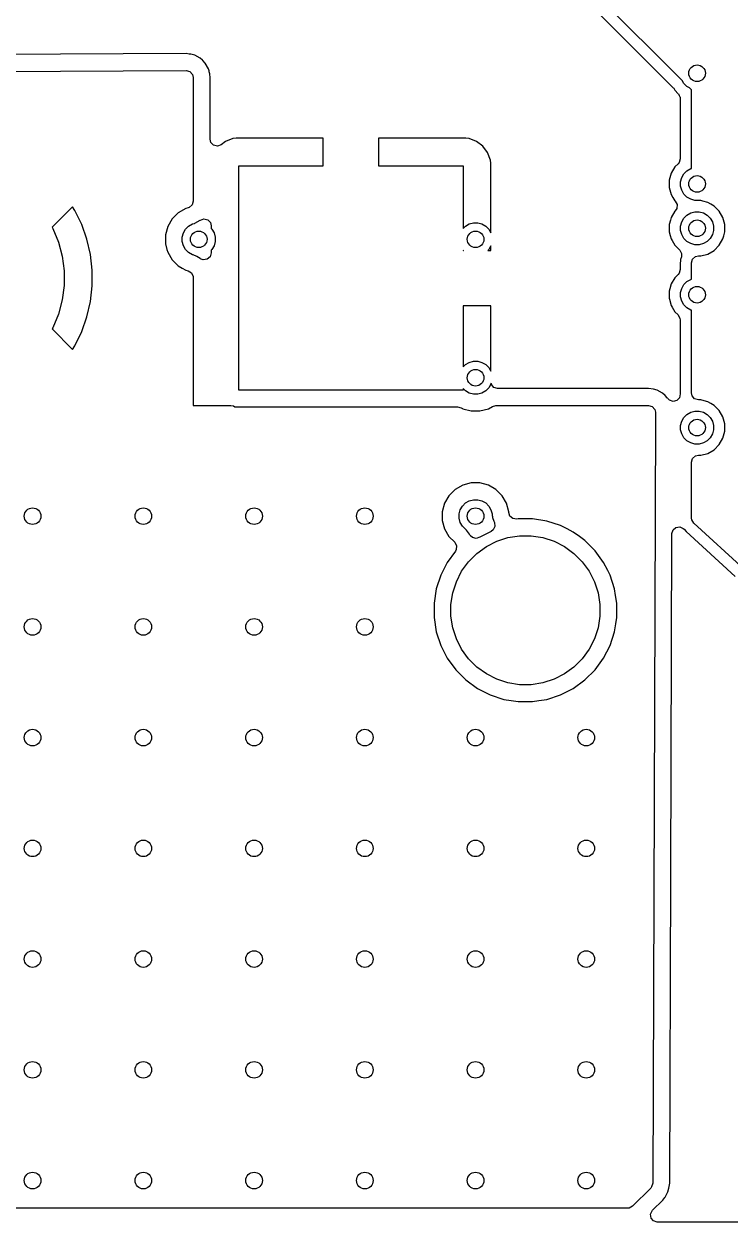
# Model space of a CAD drawing. Extents: x 2.65 to 6.49, y -4.64 to -1.62.
# Drawn here: x 3.222 to 3.724, y -4.636 to -3.784 of the extents above; entities that cross this region are included whole.
import ezdxf

# ---------------------------------------------------------------- set-up
doc = ezdxf.new("R2010")
doc.units = 0
doc.header["$MEASUREMENT"] = 0
doc.layers.add('BLACK', color=7, linetype='CONTINUOUS')

msp = doc.modelspace()

# ---------------------------------------------------------------- linework, layer by layer
at = {"layer": 'BLACK', "linetype": 'CONTINUOUS'}
for p, q in [((3.69031, -3.82417), (3.61678, -3.75064)), ((3.61422, -3.75952), (3.68364, -3.82894)), ((3.33755, -3.80493), (2.9879, -3.80666)), ((3.33973, -3.80523), (3.33755, -3.80493)), ((3.33755, -3.80493), (3.33755, -3.80493)), ((3.33755, -3.80493), (3.33755, -3.80493)), ((3.34095, -3.8054), (3.33973, -3.80523)), ((3.34359, -3.80616), (3.34095, -3.8054)), ((3.34754, -3.80814), (3.34359, -3.80616)), ((3.34359, -3.80616), (3.34359, -3.80616)), ((3.34359, -3.80616), (3.34359, -3.80616)), ((3.34911, -3.80961), (3.34754, -3.80814)), ((3.34754, -3.80814), (3.34754, -3.80814)), ((3.34931, -3.80979), (3.34911, -3.80961)), ((3.35112, -3.81186), (3.34931, -3.80979)), ((3.35337, -3.81567), (3.35112, -3.81186)), ((3.35381, -3.8172), (3.35337, -3.81567)), ((2.98796, -3.81868), (3.33761, -3.81695)), ((3.33761, -3.81695), (3.34026, -3.81772)), ((3.34026, -3.81772), (3.34207, -3.81979)), ((3.34207, -3.81979), (3.34252, -3.82184)), ((3.34252, -3.82184), (3.34252, -3.90984)), ((3.35396, -3.81784), (3.35381, -3.8172)), ((3.35427, -3.81925), (3.35396, -3.81784)), ((3.3543, -3.81952), (3.35427, -3.81925)), ((3.35455, -3.82184), (3.3543, -3.81952)), ((3.35455, -3.86581), (3.35455, -3.82184)), ((3.35455, -3.82184), (3.35455, -3.82184)), ((3.69142, -3.82609), (3.69031, -3.82417)), ((3.68364, -3.82894), (3.68392, -3.82924)), ((3.68392, -3.82924), (3.6842, -3.82957)), ((3.6842, -3.82957), (3.68502, -3.831)), ((3.68502, -3.831), (3.68747, -3.83345)), ((3.68747, -3.83345), (3.68761, -3.83361)), ((3.68761, -3.83361), (3.68808, -3.83469)), ((3.6936, -3.82827), (3.69142, -3.82609)), ((3.69552, -3.82938), (3.6936, -3.82827)), ((3.69685, -3.83071), (3.69552, -3.82938)), ((3.69685, -3.88657), (3.69685, -3.83071)), ((3.68808, -3.83469), (3.68865, -3.83572)), ((3.68865, -3.83572), (3.68868, -3.83604)), ((3.68868, -3.83604), (3.68872, -3.83612)), ((3.68872, -3.83612), (3.6887, -3.83623)), ((3.6887, -3.83623), (3.68876, -3.83676)), ((3.68876, -3.83676), (3.68876, -3.87978)), ((3.35514, -3.86815), (3.35455, -3.86581)), ((3.36547, -3.86739), (3.36235, -3.86972)), ((3.37077, -3.86541), (3.36547, -3.86739)), ((3.36547, -3.86739), (3.36547, -3.86739)), ((3.37312, -3.86516), (3.37077, -3.86541)), ((3.37077, -3.86541), (3.37077, -3.86541)), ((3.43504, -3.86516), (3.37312, -3.86516)), ((3.43504, -3.88484), (3.43504, -3.86516)), ((3.53633, -3.86516), (3.47441, -3.86516)), ((3.47441, -3.86516), (3.47441, -3.88484)), ((3.53868, -3.86541), (3.53633, -3.86516)), ((3.54398, -3.86739), (3.53868, -3.86541)), ((3.53868, -3.86541), (3.53868, -3.86541)), ((3.54851, -3.87078), (3.54398, -3.86739)), ((3.54398, -3.86739), (3.54398, -3.86739)), ((3.35709, -3.8701), (3.35514, -3.86815)), ((3.35978, -3.87068), (3.35709, -3.8701)), ((3.36235, -3.86972), (3.35978, -3.87068)), ((3.5519, -3.87531), (3.54851, -3.87078)), ((3.54851, -3.87078), (3.54851, -3.87078)), ((3.55388, -3.88061), (3.5519, -3.87531)), ((3.5519, -3.87531), (3.5519, -3.87531)), ((3.375, -4.04429), (3.375, -3.88484)), ((3.375, -3.88484), (3.43504, -3.88484)), ((3.47441, -3.88484), (3.53445, -3.88484)), ((3.53445, -3.88484), (3.53445, -3.92931)), ((3.55388, -3.88062), (3.55388, -3.88061)), ((3.55413, -3.88296), (3.55388, -3.88062)), ((3.55413, -3.93234), (3.55413, -3.88296)), ((3.55413, -3.88296), (3.55413, -3.88296)), ((3.68733, -3.88323), (3.68502, -3.88554)), ((3.68798, -3.88242), (3.68733, -3.88323)), ((3.68876, -3.87978), (3.68798, -3.88242)), ((3.68243, -3.89003), (3.68108, -3.89504)), ((3.68502, -3.88554), (3.68243, -3.89003)), ((3.68908, -3.8961), (3.68988, -3.89312)), ((3.68988, -3.89312), (3.69142, -3.89045)), ((3.69142, -3.89045), (3.6936, -3.88827)), ((3.6936, -3.88827), (3.69627, -3.88673)), ((3.69627, -3.88673), (3.69685, -3.88657)), ((3.68108, -3.89504), (3.68108, -3.90023)), ((3.68108, -3.90023), (3.68243, -3.90524)), ((3.68908, -3.89918), (3.68908, -3.8961)), ((3.68988, -3.90216), (3.68908, -3.89918)), ((3.34252, -3.90984), (3.34174, -3.91248)), ((3.68243, -3.90524), (3.68355, -3.90719)), ((3.68355, -3.90719), (3.68502, -3.90974)), ((3.68502, -3.90974), (3.68502, -3.90974)), ((3.68502, -3.90974), (3.68522, -3.90993)), ((3.68522, -3.90993), (3.68654, -3.91235)), ((3.69142, -3.90483), (3.68988, -3.90216)), ((3.6936, -3.90701), (3.69142, -3.90483)), ((3.69627, -3.90855), (3.6936, -3.90701)), ((3.69925, -3.90935), (3.69627, -3.90855)), ((3.70146, -3.90935), (3.69925, -3.90935)), ((3.70173, -3.90943), (3.70146, -3.90935)), ((3.70338, -3.90943), (3.70173, -3.90943)), ((3.70492, -3.90984), (3.70338, -3.90943)), ((3.70839, -3.91077), (3.70492, -3.90984)), ((3.25679, -3.91384), (3.24223, -3.92839)), ((3.2584, -3.9164), (3.25679, -3.91384)), ((3.2584, -3.91641), (3.2584, -3.9164)), ((3.26325, -3.92646), (3.2584, -3.91641)), ((3.33194, -3.91809), (3.32754, -3.92249)), ((3.33733, -3.91498), (3.33194, -3.91809)), ((3.33194, -3.91809), (3.33194, -3.91809)), ((3.3389, -3.91456), (3.33733, -3.91498)), ((3.33733, -3.91498), (3.33733, -3.91498)), ((3.33967, -3.91428), (3.3389, -3.91456)), ((3.34174, -3.91248), (3.33967, -3.91428)), ((3.68502, -3.91703), (3.68243, -3.92153)), ((3.68522, -3.91684), (3.68502, -3.91703)), ((3.68502, -3.91703), (3.68502, -3.91703)), ((3.68634, -3.91509), (3.68522, -3.91684)), ((3.68654, -3.91235), (3.68634, -3.91509)), ((3.6936, -3.91976), (3.69627, -3.91822)), ((3.69627, -3.91822), (3.69925, -3.91742)), ((3.69925, -3.91742), (3.70233, -3.91742)), ((3.70233, -3.91742), (3.70531, -3.91822)), ((3.70531, -3.91822), (3.70798, -3.91976)), ((3.71064, -3.91207), (3.70839, -3.91077)), ((3.71289, -3.91337), (3.71064, -3.91207)), ((3.71656, -3.91703), (3.71289, -3.91337)), ((3.71915, -3.92153), (3.71656, -3.91703)), ((3.26693, -3.937), (3.26325, -3.92646)), ((3.26325, -3.92646), (3.26325, -3.92646)), ((3.32754, -3.92249), (3.32443, -3.92788)), ((3.32754, -3.92249), (3.32754, -3.92249)), ((3.33927, -3.92764), (3.34194, -3.9261)), ((3.34194, -3.9261), (3.34358, -3.92566)), ((3.34358, -3.92566), (3.34373, -3.9256)), ((3.34373, -3.9256), (3.34373, -3.9256)), ((3.34373, -3.9256), (3.34374, -3.9256)), ((3.34374, -3.9256), (3.34754, -3.92337)), ((3.34754, -3.92337), (3.34759, -3.92334)), ((3.34754, -3.92337), (3.34754, -3.92337)), ((3.34759, -3.92334), (3.34762, -3.92333)), ((3.34762, -3.92333), (3.34774, -3.92326)), ((3.34774, -3.92326), (3.34775, -3.92328)), ((3.34775, -3.92328), (3.35019, -3.92243)), ((3.35019, -3.92243), (3.35286, -3.92307)), ((3.35286, -3.92307), (3.35477, -3.92506)), ((3.35477, -3.92506), (3.35531, -3.92731)), ((3.35531, -3.92731), (3.35531, -3.92931)), ((3.53612, -3.92764), (3.53879, -3.9261)), ((3.53879, -3.9261), (3.54177, -3.9253)), ((3.54177, -3.9253), (3.54485, -3.9253)), ((3.54485, -3.9253), (3.54783, -3.9261)), ((3.54783, -3.9261), (3.5505, -3.92764)), ((3.68194, -3.92334), (3.68108, -3.92654)), ((3.68108, -3.92654), (3.68108, -3.93173)), ((3.68243, -3.92153), (3.68194, -3.92334)), ((3.68908, -3.92759), (3.68988, -3.92461)), ((3.68988, -3.92461), (3.69142, -3.92194)), ((3.69142, -3.92194), (3.6936, -3.91976)), ((3.70798, -3.91976), (3.71016, -3.92194)), ((3.71016, -3.92194), (3.7117, -3.92461)), ((3.7117, -3.92461), (3.7125, -3.92759)), ((3.72049, -3.92654), (3.71915, -3.92153)), ((3.72049, -3.93173), (3.72049, -3.92654)), ((3.24223, -3.92839), (3.24276, -3.92931)), ((3.24276, -3.92931), (3.24675, -3.93894)), ((3.32443, -3.92788), (3.32281, -3.9339)), ((3.32281, -3.9339), (3.32281, -3.94012)), ((3.32443, -3.92788), (3.32443, -3.92788)), ((3.33475, -3.93547), (3.33554, -3.93249)), ((3.33475, -3.93855), (3.33475, -3.93547)), ((3.33554, -3.93249), (3.33709, -3.92982)), ((3.33709, -3.92982), (3.33927, -3.92764)), ((3.35531, -3.92931), (3.35583, -3.92982)), ((3.35583, -3.92982), (3.35737, -3.93249)), ((3.35737, -3.93249), (3.35817, -3.93547)), ((3.35817, -3.93547), (3.35817, -3.93855)), ((3.53445, -3.92931), (3.53612, -3.92764)), ((3.5505, -3.92764), (3.55268, -3.92982)), ((3.55268, -3.92982), (3.55413, -3.93234)), ((3.68108, -3.93173), (3.68175, -3.93423)), ((3.68175, -3.93423), (3.68243, -3.93674)), ((3.68908, -3.93068), (3.68908, -3.92759)), ((3.68988, -3.93365), (3.68908, -3.93068)), ((3.69142, -3.93632), (3.68988, -3.93365)), ((3.7117, -3.93365), (3.71016, -3.93632)), ((3.7125, -3.93068), (3.7117, -3.93365)), ((3.7125, -3.92759), (3.7125, -3.93068)), ((3.71915, -3.93674), (3.71977, -3.93441)), ((3.71977, -3.93441), (3.72049, -3.93173)), ((3.24675, -3.93894), (3.24945, -3.94901)), ((3.26942, -3.94789), (3.26693, -3.937)), ((3.26693, -3.937), (3.26693, -3.937)), ((3.32281, -3.94012), (3.3239, -3.94416)), ((3.3239, -3.94416), (3.32443, -3.94613)), ((3.33554, -3.94153), (3.33475, -3.93855)), ((3.33709, -3.9442), (3.33554, -3.94153)), ((3.33927, -3.94638), (3.33709, -3.9442)), ((3.35583, -3.9442), (3.35531, -3.94471)), ((3.35737, -3.94153), (3.35583, -3.9442)), ((3.35817, -3.93855), (3.35737, -3.94153)), ((3.55268, -3.9442), (3.55199, -3.94488)), ((3.55413, -3.94168), (3.55268, -3.9442)), ((3.55413, -3.94488), (3.55413, -3.94168)), ((3.68243, -3.93674), (3.68309, -3.93789)), ((3.68309, -3.93789), (3.68502, -3.94123)), ((3.68502, -3.94123), (3.68502, -3.94123)), ((3.68502, -3.94123), (3.68843, -3.94465)), ((3.6936, -3.9385), (3.69142, -3.93632)), ((3.69627, -3.94005), (3.6936, -3.9385)), ((3.69925, -3.94084), (3.69627, -3.94005)), ((3.70233, -3.94084), (3.69925, -3.94084)), ((3.70531, -3.94005), (3.70233, -3.94084)), ((3.70798, -3.9385), (3.70531, -3.94005)), ((3.71016, -3.93632), (3.70798, -3.9385)), ((3.71289, -3.9449), (3.71656, -3.94123)), ((3.71656, -3.94123), (3.71915, -3.93674)), ((3.24945, -3.94901), (3.25081, -3.95935)), ((3.27067, -3.95898), (3.26942, -3.94789)), ((3.26942, -3.94789), (3.26942, -3.94789)), ((3.32443, -3.94613), (3.32443, -3.94613)), ((3.32443, -3.94613), (3.32754, -3.95152)), ((3.32754, -3.95152), (3.32754, -3.95152)), ((3.32754, -3.95152), (3.32754, -3.95152)), ((3.32754, -3.95152), (3.33194, -3.95593)), ((3.34194, -3.94792), (3.33927, -3.94638)), ((3.34263, -3.94811), (3.34194, -3.94792)), ((3.34516, -3.94919), (3.34263, -3.94811)), ((3.34751, -3.95062), (3.34516, -3.94919)), ((3.3477, -3.95079), (3.34751, -3.95062)), ((3.34818, -3.95104), (3.3477, -3.95079)), ((3.34974, -3.95154), (3.34818, -3.95104)), ((3.35246, -3.95115), (3.34974, -3.95154)), ((3.35454, -3.94935), (3.35246, -3.95115)), ((3.35531, -3.94671), (3.35454, -3.94935)), ((3.35531, -3.94471), (3.35531, -3.94671)), ((3.53462, -3.94488), (3.53445, -3.94471)), ((3.53445, -3.94471), (3.53445, -3.94488)), ((3.53445, -3.94488), (3.53462, -3.94488)), ((3.55199, -3.94488), (3.55413, -3.94488)), ((3.68843, -3.94465), (3.68975, -3.94706)), ((3.68894, -3.95245), (3.68876, -3.95372)), ((3.68909, -3.95144), (3.68894, -3.95245)), ((3.68967, -3.94947), (3.68909, -3.95144)), ((3.68909, -3.95144), (3.68909, -3.95144)), ((3.68909, -3.95144), (3.68909, -3.95144)), ((3.68975, -3.94706), (3.68967, -3.94947)), ((3.69685, -3.95372), (3.69763, -3.95108)), ((3.69763, -3.95108), (3.6997, -3.94928)), ((3.6997, -3.94928), (3.70173, -3.94884)), ((3.70173, -3.94884), (3.70338, -3.94884)), ((3.70338, -3.94884), (3.70839, -3.9475)), ((3.70338, -3.94884), (3.70338, -3.94884)), ((3.70839, -3.9475), (3.71289, -3.9449)), ((3.25081, -3.95935), (3.25081, -3.96978)), ((3.27067, -3.97015), (3.27067, -3.95898)), ((3.27067, -3.95898), (3.27067, -3.95898)), ((3.33194, -3.95593), (3.33194, -3.95593)), ((3.33194, -3.95593), (3.33194, -3.95593)), ((3.33194, -3.95593), (3.3346, -3.95746)), ((3.3346, -3.95746), (3.33733, -3.95904)), ((3.33733, -3.95904), (3.3389, -3.95946)), ((3.3389, -3.95946), (3.34125, -3.96089)), ((3.34125, -3.96089), (3.34245, -3.96337)), ((3.68798, -3.96116), (3.68733, -3.96197)), ((3.68876, -3.95852), (3.68798, -3.96116)), ((3.68876, -3.95372), (3.68876, -3.95852)), ((3.69685, -3.96531), (3.69685, -3.95372)), ((3.25081, -3.96978), (3.24945, -3.98012)), ((3.34245, -3.96337), (3.34252, -3.96417)), ((3.34252, -3.96417), (3.34252, -4.05512)), ((3.68243, -3.96877), (3.68152, -3.97215)), ((3.68502, -3.96428), (3.68243, -3.96877)), ((3.68733, -3.96197), (3.68502, -3.96428)), ((3.68988, -3.97186), (3.69142, -3.96919)), ((3.69142, -3.96919), (3.6936, -3.96701)), ((3.6936, -3.96701), (3.69627, -3.96547)), ((3.69627, -3.96547), (3.69685, -3.96531)), ((3.26942, -3.98124), (3.27067, -3.97015)), ((3.27067, -3.97015), (3.27067, -3.97015)), ((3.68152, -3.97215), (3.68108, -3.97378)), ((3.68108, -3.97378), (3.68108, -3.97897)), ((3.68908, -3.97484), (3.68988, -3.97186)), ((3.68908, -3.97792), (3.68908, -3.97484)), ((3.68988, -3.9809), (3.68908, -3.97792)), ((3.24945, -3.98012), (3.24675, -3.99019)), ((3.26693, -3.99213), (3.26942, -3.98124)), ((3.26942, -3.98124), (3.26942, -3.98124)), ((3.55413, -3.98425), (3.53445, -3.98425)), ((3.53445, -3.98425), (3.53445, -4.02773)), ((3.55413, -4.03077), (3.55413, -3.98425)), ((3.68108, -3.97897), (3.68123, -3.97953)), ((3.68123, -3.97953), (3.68243, -3.98398)), ((3.68243, -3.98398), (3.6832, -3.98533)), ((3.6832, -3.98533), (3.68502, -3.98848)), ((3.69142, -3.98357), (3.68988, -3.9809)), ((3.6936, -3.98575), (3.69142, -3.98357)), ((3.69627, -3.98729), (3.6936, -3.98575)), ((3.24675, -3.99019), (3.24276, -3.99983)), ((3.26325, -4.00267), (3.26693, -3.99213)), ((3.26693, -3.99213), (3.26693, -3.99213)), ((3.68502, -3.98848), (3.68502, -3.98848)), ((3.68502, -3.98848), (3.68733, -3.99079)), ((3.68733, -3.99079), (3.68865, -3.9932)), ((3.68865, -3.9932), (3.68876, -3.99424)), ((3.68876, -3.99424), (3.68876, -4.04628)), ((3.69685, -3.98745), (3.69627, -3.98729)), ((3.69685, -4.04628), (3.69685, -3.98745)), ((3.24276, -3.99983), (3.24223, -4.00074)), ((3.24223, -4.00074), (3.25679, -4.0153)), ((3.2584, -4.01273), (3.26325, -4.00267)), ((3.26325, -4.00267), (3.26325, -4.00267)), ((3.25679, -4.0153), (3.2584, -4.01273)), ((3.2584, -4.01273), (3.2584, -4.01273)), ((3.53445, -4.02773), (3.53612, -4.02606)), ((3.53612, -4.02606), (3.53879, -4.02452)), ((3.53879, -4.02452), (3.54177, -4.02372)), ((3.54177, -4.02372), (3.54485, -4.02372)), ((3.54485, -4.02372), (3.54783, -4.02452)), ((3.54783, -4.02452), (3.5505, -4.02606)), ((3.5505, -4.02606), (3.55268, -4.02824)), ((3.55268, -4.02824), (3.55413, -4.03077)), ((3.53445, -4.04429), (3.375, -4.04429)), ((3.53612, -4.0448), (3.53445, -4.04314)), ((3.53445, -4.04314), (3.53445, -4.04429)), ((3.53879, -4.04635), (3.53612, -4.0448)), ((3.54177, -4.04714), (3.53879, -4.04635)), ((3.54783, -4.04635), (3.54485, -4.04714)), ((3.5505, -4.0448), (3.54783, -4.04635)), ((3.55268, -4.04262), (3.5505, -4.0448)), ((3.55422, -4.03995), (3.55268, -4.04262)), ((3.55438, -4.03935), (3.55422, -4.03995)), ((3.55458, -4.04024), (3.55438, -4.03935)), ((3.55638, -4.04232), (3.55458, -4.04024)), ((3.55902, -4.04309), (3.55638, -4.04232)), ((3.66632, -4.04309), (3.55902, -4.04309)), ((3.66971, -4.04358), (3.66632, -4.04309)), ((3.67235, -4.04435), (3.66971, -4.04358)), ((3.66971, -4.04358), (3.66971, -4.04358)), ((3.67629, -4.04636), (3.67235, -4.04435)), ((3.67235, -4.04435), (3.67235, -4.04435)), ((3.67235, -4.04435), (3.67235, -4.04435)), ((3.67805, -4.04802), (3.67629, -4.04636)), ((3.67629, -4.04636), (3.67629, -4.04636)), ((3.67629, -4.04636), (3.67629, -4.04636)), ((3.68876, -4.04628), (3.68882, -4.04688)), ((3.69729, -4.04831), (3.69685, -4.04628)), ((3.34252, -4.05512), (3.3692, -4.05512)), ((3.3692, -4.05512), (3.37117, -4.05553)), ((3.54485, -4.04714), (3.54177, -4.04714)), ((3.55536, -4.05577), (3.5578, -4.05512)), ((3.5578, -4.05512), (3.66632, -4.05512)), ((3.66632, -4.05512), (3.66896, -4.05589)), ((3.67948, -4.04967), (3.67805, -4.04802)), ((3.67805, -4.04802), (3.67805, -4.04802)), ((3.67805, -4.04802), (3.67805, -4.04802)), ((3.67985, -4.0501), (3.67948, -4.04967)), ((3.67998, -4.05028), (3.67985, -4.0501)), ((3.68003, -4.05024), (3.67998, -4.05028)), ((3.6812, -4.0515), (3.68003, -4.05024)), ((3.68381, -4.05236), (3.6812, -4.0515)), ((3.68647, -4.05168), (3.68381, -4.05236)), ((3.68834, -4.04967), (3.68647, -4.05168)), ((3.68883, -4.04696), (3.68834, -4.04967)), ((3.68882, -4.04688), (3.68883, -4.04696)), ((3.69909, -4.05039), (3.69729, -4.04831)), ((3.70173, -4.05116), (3.69909, -4.05039)), ((3.70338, -4.05116), (3.70173, -4.05116)), ((3.70589, -4.05183), (3.70338, -4.05116)), ((3.70839, -4.0525), (3.70589, -4.05183)), ((3.71049, -4.05371), (3.70839, -4.0525)), ((3.71289, -4.0551), (3.71049, -4.05371)), ((3.71656, -4.05877), (3.71289, -4.0551)), ((3.37117, -4.05553), (3.37224, -4.05601)), ((3.37224, -4.05601), (3.37323, -4.05612)), ((3.37323, -4.05612), (3.53055, -4.05612)), ((3.53055, -4.05612), (3.53299, -4.05678)), ((3.53299, -4.05678), (3.53404, -4.05738)), ((3.53404, -4.05738), (3.53418, -4.05746)), ((3.53418, -4.05746), (3.54019, -4.05907)), ((3.54019, -4.05907), (3.54019, -4.05907)), ((3.54019, -4.05907), (3.54642, -4.05907)), ((3.54642, -4.05907), (3.55243, -4.05746)), ((3.54642, -4.05907), (3.54642, -4.05907)), ((3.55243, -4.05746), (3.55536, -4.05577)), ((3.66896, -4.05589), (3.67076, -4.05797)), ((3.67076, -4.05797), (3.6712, -4.06002)), ((3.6712, -4.06002), (3.67119, -4.06398)), ((3.68988, -4.06635), (3.69142, -4.06368)), ((3.69142, -4.06368), (3.6936, -4.0615)), ((3.6936, -4.0615), (3.69627, -4.05995)), ((3.69627, -4.05995), (3.69925, -4.05916)), ((3.69925, -4.05916), (3.70233, -4.05916)), ((3.70233, -4.05916), (3.70531, -4.05995)), ((3.70531, -4.05995), (3.70798, -4.0615)), ((3.70798, -4.0615), (3.71016, -4.06368)), ((3.71016, -4.06368), (3.7117, -4.06635)), ((3.71915, -4.06326), (3.71656, -4.05877)), ((3.72049, -4.06827), (3.71915, -4.06326)), ((3.67119, -4.06398), (3.6693, -4.60822)), ((3.68908, -4.06932), (3.68988, -4.06635)), ((3.68908, -4.07241), (3.68908, -4.06932)), ((3.7117, -4.06635), (3.7125, -4.06932)), ((3.7125, -4.06932), (3.7125, -4.07241)), ((3.72049, -4.07221), (3.72049, -4.06827)), ((3.72049, -4.07346), (3.72049, -4.07221)), ((3.68988, -4.07539), (3.68908, -4.07241)), ((3.69142, -4.07806), (3.68988, -4.07539)), ((3.6936, -4.08024), (3.69142, -4.07806)), ((3.69627, -4.08178), (3.6936, -4.08024)), ((3.70798, -4.08024), (3.70531, -4.08178)), ((3.71016, -4.07806), (3.70798, -4.08024)), ((3.7117, -4.07539), (3.71016, -4.07806)), ((3.7125, -4.07241), (3.7117, -4.07539)), ((3.71656, -4.08297), (3.71915, -4.07847)), ((3.71915, -4.07847), (3.72049, -4.07346)), ((3.69925, -4.08258), (3.69627, -4.08178)), ((3.70233, -4.08258), (3.69925, -4.08258)), ((3.70531, -4.08178), (3.70233, -4.08258)), ((3.70338, -4.09057), (3.70839, -4.08923)), ((3.70839, -4.08923), (3.71289, -4.08663)), ((3.71289, -4.08663), (3.71656, -4.08297)), ((3.69685, -4.09545), (3.69763, -4.09281)), ((3.69685, -4.13528), (3.69685, -4.09545)), ((3.69763, -4.09281), (3.6997, -4.09101)), ((3.6997, -4.09101), (3.70173, -4.09057)), ((3.70173, -4.09057), (3.70338, -4.09057)), ((3.70338, -4.09057), (3.70338, -4.09057)), ((3.53418, -4.11183), (3.52879, -4.11494)), ((3.54019, -4.11022), (3.53418, -4.11183)), ((3.53418, -4.11183), (3.53418, -4.11183)), ((3.54642, -4.11022), (3.54019, -4.11022)), ((3.55243, -4.11183), (3.54642, -4.11022)), ((3.55782, -4.11494), (3.55243, -4.11183)), ((3.55243, -4.11183), (3.55243, -4.11183)), ((3.55243, -4.11183), (3.55243, -4.11183)), ((3.52439, -4.11934), (3.52128, -4.12473)), ((3.52879, -4.11494), (3.52439, -4.11934)), ((3.52439, -4.11934), (3.52439, -4.11934)), ((3.52879, -4.11494), (3.52879, -4.11494)), ((3.53612, -4.12449), (3.53879, -4.12295)), ((3.53879, -4.12295), (3.54177, -4.12215)), ((3.54177, -4.12215), (3.54485, -4.12215)), ((3.54485, -4.12215), (3.54783, -4.12295)), ((3.54783, -4.12295), (3.5505, -4.12449)), ((3.56223, -4.11934), (3.55782, -4.11494)), ((3.55782, -4.11494), (3.55782, -4.11494)), ((3.56534, -4.12473), (3.56223, -4.11934)), ((3.56223, -4.11934), (3.56223, -4.11934)), ((3.52128, -4.12473), (3.51967, -4.13075)), ((3.51967, -4.13075), (3.51967, -4.13697)), ((3.52128, -4.12473), (3.52128, -4.12473)), ((3.5316, -4.13232), (3.5324, -4.12934)), ((3.5324, -4.12934), (3.53394, -4.12667)), ((3.53394, -4.12667), (3.53612, -4.12449)), ((3.5505, -4.12449), (3.55268, -4.12667)), ((3.55268, -4.12667), (3.55422, -4.12934)), ((3.55422, -4.12934), (3.55502, -4.13232)), ((3.56695, -4.13075), (3.56534, -4.12473)), ((3.56534, -4.12473), (3.56534, -4.12473)), ((3.56695, -4.13115), (3.56695, -4.13075)), ((3.56695, -4.13075), (3.56695, -4.13075)), ((3.56695, -4.13122), (3.56695, -4.13115)), ((3.56776, -4.13385), (3.56695, -4.13122)), ((3.51967, -4.13697), (3.52128, -4.14298)), ((3.5316, -4.1354), (3.5316, -4.13232)), ((3.5324, -4.13838), (3.5316, -4.1354)), ((3.53394, -4.14105), (3.5324, -4.13838)), ((3.55502, -4.13232), (3.55502, -4.13269)), ((3.55502, -4.13269), (3.55523, -4.13348)), ((3.55523, -4.13348), (3.55534, -4.134)), ((3.55534, -4.134), (3.55546, -4.13477)), ((3.55546, -4.13477), (3.55546, -4.13477)), ((3.55546, -4.13477), (3.55627, -4.1374)), ((3.55627, -4.1374), (3.55627, -4.1374)), ((3.55627, -4.1374), (3.5567, -4.13841)), ((3.5567, -4.13841), (3.55702, -4.14115)), ((3.56987, -4.13562), (3.56776, -4.13385)), ((3.57259, -4.13597), (3.56987, -4.13562)), ((3.57363, -4.13581), (3.57259, -4.13597)), ((3.58385, -4.13581), (3.57363, -4.13581)), ((3.57363, -4.13581), (3.57363, -4.13581)), ((3.59396, -4.13741), (3.58385, -4.13581)), ((3.58385, -4.13581), (3.58385, -4.13581)), ((3.60368, -4.14057), (3.59396, -4.13741)), ((3.69702, -4.13654), (3.69685, -4.13528)), ((3.69845, -4.13889), (3.69702, -4.13654)), ((3.73432, -4.1715), (3.69845, -4.13889)), ((3.52128, -4.14298), (3.52128, -4.14298)), ((3.52128, -4.14298), (3.52439, -4.14837)), ((3.52439, -4.14837), (3.52439, -4.14837)), ((3.52439, -4.14837), (3.52846, -4.15244)), ((3.53612, -4.14323), (3.53394, -4.14105)), ((3.53644, -4.14341), (3.53612, -4.14323)), ((3.53696, -4.14394), (3.53644, -4.14341)), ((3.53901, -4.14668), (3.53696, -4.14394)), ((3.53951, -4.1476), (3.53901, -4.14668)), ((3.53981, -4.14795), (3.53951, -4.1476)), ((3.54117, -4.1491), (3.53981, -4.14795)), ((3.54644, -4.1488), (3.54385, -4.14972)), ((3.54675, -4.14858), (3.54644, -4.1488)), ((3.55442, -4.14467), (3.54675, -4.14858)), ((3.54675, -4.14858), (3.54675, -4.14858)), ((3.5558, -4.14362), (3.55442, -4.14467)), ((3.55702, -4.14115), (3.5558, -4.14362)), ((3.56633, -4.14911), (3.57457, -4.1478)), ((3.57457, -4.1478), (3.58291, -4.1478)), ((3.58291, -4.1478), (3.59115, -4.14911)), ((3.60843, -4.14298), (3.60368, -4.14057)), ((3.6128, -4.14521), (3.60843, -4.14298)), ((3.61715, -4.14837), (3.6128, -4.14521)), ((3.6128, -4.14521), (3.6128, -4.14521)), ((3.6128, -4.14521), (3.6128, -4.14521)), ((3.62107, -4.15122), (3.61715, -4.14837)), ((3.68209, -4.38957), (3.68293, -4.14624)), ((3.68293, -4.14624), (3.68371, -4.1436)), ((3.68371, -4.1436), (3.6858, -4.14181)), ((3.6858, -4.14181), (3.68852, -4.14142)), ((3.68852, -4.14142), (3.69102, -4.14257)), ((3.69102, -4.14257), (3.69158, -4.14314)), ((3.69158, -4.14314), (3.69301, -4.14488)), ((3.69301, -4.14488), (3.72799, -4.17668)), ((3.52846, -4.15244), (3.52977, -4.15486)), ((3.52977, -4.15486), (3.52958, -4.1576)), ((3.54385, -4.14972), (3.54117, -4.1491)), ((3.54422, -4.16037), (3.55097, -4.15547)), ((3.55097, -4.15547), (3.5584, -4.15168)), ((3.5584, -4.15168), (3.56633, -4.14911)), ((3.59115, -4.14911), (3.59908, -4.15168)), ((3.59908, -4.15168), (3.60651, -4.15547)), ((3.60651, -4.15547), (3.61326, -4.16037)), ((3.6283, -4.15846), (3.62107, -4.15122)), ((3.52895, -4.15876), (3.52316, -4.16673)), ((3.52958, -4.1576), (3.52895, -4.15876)), ((3.53832, -4.16627), (3.54422, -4.16037)), ((3.61326, -4.16037), (3.61916, -4.16627)), ((3.63432, -4.16673), (3.6283, -4.15846)), ((3.52316, -4.16673), (3.51852, -4.17584)), ((3.52964, -4.18045), (3.53342, -4.17302)), ((3.53342, -4.17302), (3.53832, -4.16627)), ((3.61916, -4.16627), (3.62406, -4.17302)), ((3.62406, -4.17302), (3.62784, -4.18045)), ((3.63728, -4.17254), (3.63432, -4.16673)), ((3.63896, -4.17584), (3.63728, -4.17254)), ((3.51852, -4.17584), (3.51536, -4.18557)), ((3.52706, -4.18838), (3.52964, -4.18045)), ((3.62784, -4.18045), (3.63042, -4.18838)), ((3.64212, -4.18557), (3.63896, -4.17584)), ((3.63896, -4.17584), (3.63896, -4.17584)), ((3.63896, -4.17584), (3.63896, -4.17584)), ((3.51536, -4.18557), (3.51376, -4.19567)), ((3.52575, -4.19662), (3.52706, -4.18838)), ((3.63042, -4.18838), (3.63173, -4.19662)), ((3.64287, -4.19032), (3.64212, -4.18557)), ((3.64372, -4.19567), (3.64287, -4.19032)), ((3.51376, -4.19567), (3.51376, -4.2059)), ((3.52575, -4.20496), (3.52575, -4.19662)), ((3.63173, -4.19662), (3.63173, -4.20496)), ((3.64372, -4.2059), (3.64372, -4.19567)), ((3.51376, -4.2059), (3.51536, -4.216)), ((3.52706, -4.21319), (3.52575, -4.20496)), ((3.63173, -4.20496), (3.63042, -4.21319)), ((3.64301, -4.21037), (3.64372, -4.2059)), ((3.51536, -4.216), (3.51852, -4.22573)), ((3.52964, -4.22113), (3.52706, -4.21319)), ((3.63042, -4.21319), (3.62784, -4.22113)), ((3.63896, -4.22573), (3.64212, -4.216)), ((3.64212, -4.216), (3.64301, -4.21037)), ((3.53342, -4.22856), (3.52964, -4.22113)), ((3.62784, -4.22113), (3.62406, -4.22856)), ((3.51852, -4.22573), (3.52171, -4.232)), ((3.52171, -4.232), (3.52316, -4.23484)), ((3.53832, -4.23531), (3.53342, -4.22856)), ((3.62406, -4.22856), (3.61916, -4.23531)), ((3.63432, -4.23484), (3.63896, -4.22573)), ((3.52316, -4.23484), (3.52918, -4.24312)), ((3.54422, -4.2412), (3.53832, -4.23531)), ((3.55097, -4.2461), (3.54422, -4.2412)), ((3.61326, -4.2412), (3.60651, -4.2461)), ((3.61916, -4.23531), (3.61326, -4.2412)), ((3.6283, -4.24312), (3.63432, -4.23484)), ((3.52918, -4.24312), (3.53641, -4.25035)), ((3.53641, -4.25035), (3.54468, -4.25636)), ((3.5584, -4.24989), (3.55097, -4.2461)), ((3.56633, -4.25247), (3.5584, -4.24989)), ((3.59908, -4.24989), (3.59115, -4.25247)), ((3.60651, -4.2461), (3.59908, -4.24989)), ((3.6128, -4.25636), (3.62107, -4.25035)), ((3.62107, -4.25035), (3.6283, -4.24312)), ((3.54468, -4.25636), (3.55049, -4.25932)), ((3.55049, -4.25932), (3.5538, -4.26101)), ((3.57457, -4.25377), (3.56633, -4.25247)), ((3.58291, -4.25377), (3.57457, -4.25377)), ((3.59115, -4.25247), (3.58291, -4.25377)), ((3.60368, -4.26101), (3.6128, -4.25636)), ((3.5538, -4.26101), (3.5538, -4.26101)), ((3.5538, -4.26101), (3.5538, -4.26101)), ((3.5538, -4.26101), (3.56352, -4.26417)), ((3.56352, -4.26417), (3.56873, -4.26499)), ((3.56873, -4.26499), (3.57363, -4.26577)), ((3.57363, -4.26577), (3.57363, -4.26577)), ((3.57363, -4.26577), (3.58385, -4.26577)), ((3.58385, -4.26577), (3.58832, -4.26506)), ((3.58832, -4.26506), (3.59396, -4.26417)), ((3.59396, -4.26417), (3.60368, -4.26101)), ((3.68133, -4.60827), (3.68209, -4.38957)), ((3.6693, -4.60822), (3.66851, -4.61086)), ((3.68083, -4.61165), (3.68133, -4.60827)), ((3.66787, -4.61166), (3.65497, -4.62455)), ((3.66851, -4.61086), (3.66787, -4.61166)), ((3.67803, -4.61822), (3.68004, -4.61429)), ((3.68004, -4.61429), (3.68083, -4.61165)), ((3.65152, -4.62598), (2.94976, -4.62598)), ((3.65256, -4.62587), (3.65152, -4.62598)), ((3.65497, -4.62455), (3.65256, -4.62587)), ((3.66906, -4.62747), (3.67637, -4.62016)), ((3.67637, -4.62016), (3.67722, -4.61922)), ((3.67637, -4.62016), (3.67637, -4.62016)), ((3.67637, -4.62016), (3.67637, -4.62016)), ((3.67722, -4.61922), (3.67787, -4.61842)), ((3.67787, -4.61842), (3.67803, -4.61822)), ((3.66768, -4.63023), (3.66883, -4.62773)), ((3.66808, -4.63295), (3.66768, -4.63023)), ((3.66988, -4.63503), (3.66808, -4.63295)), ((3.66883, -4.62773), (3.66906, -4.62747)), ((3.67252, -4.63581), (3.66988, -4.63503)), ((3.84494, -4.63581), (3.67252, -4.63581))]:
    msp.add_line(p, q, dxfattribs=at)
at = {"layer": 'BLACK'}
for centre in [(3.70079, -3.8189), (3.70079, -3.89764), (3.70079, -3.92913), (3.34646, -3.93701), (3.54331, -3.93701), (3.70079, -3.97638), (3.54331, -4.03543), (3.70079, -4.07087), (3.22835, -4.13386), (3.30709, -4.13386), (3.38583, -4.13386), (3.46457, -4.13386), (3.54331, -4.13386), (3.22835, -4.2126), (3.30709, -4.2126), (3.38583, -4.2126), (3.46457, -4.2126), (3.22835, -4.29134), (3.30709, -4.29134), (3.38583, -4.29134), (3.46457, -4.29134), (3.54331, -4.29134), (3.62205, -4.29134), (3.22835, -4.37008), (3.30709, -4.37008), (3.38583, -4.37008), (3.46457, -4.37008), (3.54331, -4.37008), (3.62205, -4.37008), (3.22835, -4.44882), (3.30709, -4.44882), (3.38583, -4.44882), (3.46457, -4.44882), (3.54331, -4.44882), (3.62205, -4.44882), (3.22835, -4.52756), (3.30709, -4.52756), (3.38583, -4.52756), (3.46457, -4.52756), (3.54331, -4.52756), (3.62205, -4.52756), (3.22835, -4.6063), (3.30709, -4.6063), (3.38583, -4.6063), (3.46457, -4.6063), (3.54331, -4.6063), (3.62205, -4.6063)]:
    msp.add_circle(centre, 0.00591, dxfattribs=at)

doc.saveas('drawing.dxf')
